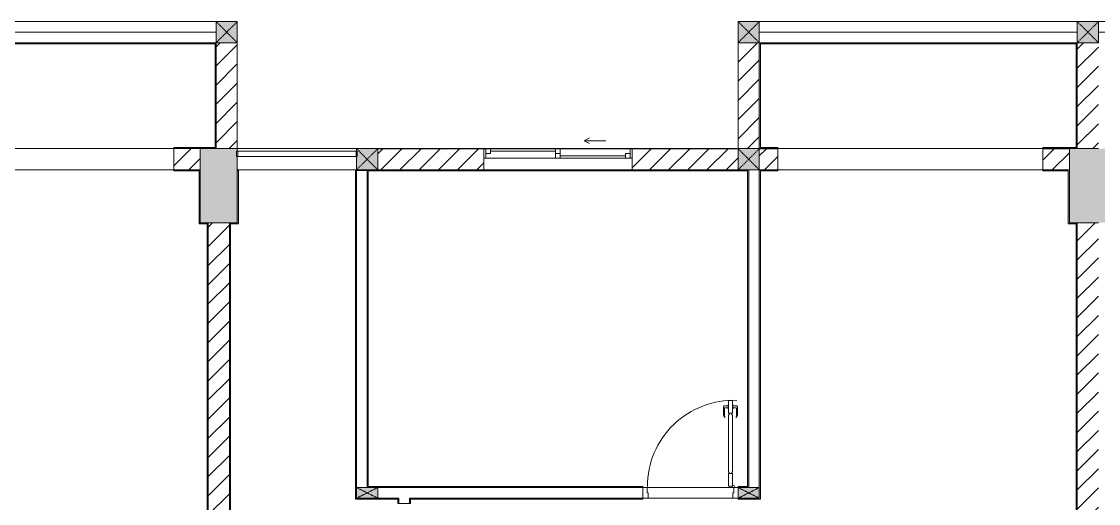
# Model space of a CAD drawing. Header units: millimetres. Extents: x 31499 to 223976, y 3719 to 80291.
# Drawn here: x 155714 to 165874, y 41187 to 45737 of the extents above; entities that cross this region are included whole.
import ezdxf

# ---------------------------------------------------------------- set-up
doc = ezdxf.new("R2010")
doc.units = ezdxf.units.MM
doc.linetypes.add('IMPORT-Dash _2_', pattern=[6, 3, -3])
for name, color, linetype, lineweight in [('A-DETL-GENF-7', 170, 'Continuous', 9), ('A-DOOR-2', 170, 'Continuous', 9), ('A-FLOR-1', 170, 'Continuous', 9), ('A-FLOR-HRAL-6', 170, 'Continuous', 9), ('A-GLAZ-5', 170, 'Continuous', 9), ('A-WALL-1', 170, 'Continuous', 9), ('A-WALL-PATT-3', 170, 'Continuous', 9), ('A_1404_dwg-1', 170, 'Continuous', 9), ('I-WALL', 170, 'Continuous', 9), ('I-WALL-1', 170, 'Continuous', 9), ('S-COLS-1', 170, 'Continuous', 9), ('S-COLS-12', 170, 'IMPORT-Dash _2_', 9), ('S-COLS-2', 170, 'Continuous', 9), ('S-COLS-4', 170, 'Continuous', 9), ('S-COLS-HDLN-1', 170, 'IMPORT-Dash _2_', 9)]:
    doc.layers.add(name, color=color, linetype=linetype, lineweight=lineweight)
pattern_1 = [(45, (0, 0), (-90.50967, 90.50967), [])]

# ---------------------------------------------------------------- blocks, each defined once
blk = doc.blocks.new('A_1404_dwg_NCV_TKTC_KET CAU_rvt-1-TKTC_MB HOÀN THIỆN SÀN TẦNG 3-4-4819833-KeyPlan-CH2A_Tầng 3 - Tầng 8')
at = {"layer": 'S-COLS-1'}
for points in [[(60853, 43837), (61128, 43837), (61123, 44537), (60778, 44536), (60778, 43837)], [(69053, 43837), (69328, 43837), (69328, 44537), (68978, 44536), (68978, 43837)]]:
    blk.add_hatch(color=256, dxfattribs=at).paths.add_polyline_path(points)
at = {"layer": 'A-FLOR-1'}
blk.add_line((65853, 44537), (62453, 44537), dxfattribs=at)
at = {"layer": 'S-COLS-2'}
for p, q in [((60778, 44537), (60778, 44337)), ((61128, 44537), (60928, 44537)), ((68978, 44537), (68978, 44337)), ((69253, 44537), (69053, 44537)), ((60853, 43837), (61053, 43837)), ((69053, 43837), (69253, 43837))]:
    blk.add_line(p, q, dxfattribs=at)
blk = doc.blocks.new('A_1404_dwg_DOOR_CW_01 CANH MO-PANEL KINH - DIW_01-900x2200-CỬA GỖ VÂN LAMINATE-V61-TKTC_MB HOÀN THIỆN SÀN TẦNG 3-4-4819852-KeyPlan-CH2A_Tầng 3 - Tầng 8')
at = {"layer": 'A-DETL-GENF-7'}
for p, q in [((103259, 27050), (103259, 26970)), ((103267, 27076), (103274, 27071)), ((103267, 26987), (103267, 27050)), ((103381, 27076), (103374, 27071)), ((103381, 26987), (103381, 27050)), ((103389, 27050), (103389, 26970)), ((103302, 26966), (103263, 26966)), ((103302, 26983), (103271, 26983)), ((103346, 26983), (103377, 26983)), ((103346, 26966), (103385, 26966))]:
    blk.add_line(p, q, dxfattribs=at)
at = {"layer": 'A-DETL-GENF-7', "flags": 128}
for points in [[(103344, 27605), (103304, 27605), (103304, 27725), (103344, 27725)], [(103338, 27591), (103344, 27591), (103344, 27049), (103338, 27049), (103338, 27035), (103310, 27035), (103310, 27049), (103304, 27049), (103304, 27591), (103310, 27591), (103310, 27605), (103338, 27605)], [(103304, 26915), (103344, 26915), (103344, 27035), (103304, 27035)], [(103302, 26995), (103304, 26995), (103304, 26955), (103302, 26955)], [(103346, 26995), (103344, 26995), (103344, 26955), (103346, 26955)]]:
    blk.add_lwpolyline(points, close=True, dxfattribs=at)
at = {"layer": 'A-DETL-GENF-7'}
blk.add_circle((103294, 27727), 10, dxfattribs=at)
for centre, radius, start, end in [((103294, 27727), 814, 268, 0), ((103304, 27050), 45, 145, 180), ((103304, 27050), 37, 145, 180), ((103344, 27050), 37, 0, 35), ((103344, 27050), 45, 0, 35), ((103263, 26970), 4, 180, 270), ((103271, 26987), 4, 180, 270), ((103377, 26987), 4, 270, 0), ((103385, 26970), 4, 270, 0)]:
    blk.add_arc(centre, radius, start, end, dxfattribs=at)
at = {"layer": 'A-DOOR-2'}
blk.add_line((103294, 27737), (103319, 27737), dxfattribs=at)
at = {"layer": 'A-DOOR-2', "flags": 128}
blk.add_lwpolyline([(103253, 27837), (103301, 27837), (103301, 27787), (103291, 27787), (103291, 27737), (103253, 27737)], dxfattribs=at)
blk.add_lwpolyline([(104151, 27837), (104151, 27737), (104111, 27737), (104111, 27787), (104101, 27787), (104101, 27837)], close=True, dxfattribs=at)
blk = doc.blocks.new('A_1404_dwg_Railing - 50 x 10mm-901205-TKTC_MB HOÀN THIỆN SÀN TẦNG 3-4-4819863-KeyPlan-CH2A_Tầng 3 - Tầng 8')
at = {"layer": 'A-FLOR-HRAL-6', "flags": 128}
blk.add_lwpolyline([(107983, 24612), (107983, 24562), (107973, 24562), (107973, 24612)], close=True, dxfattribs=at)
blk = doc.blocks.new('A_1404_dwg_Railing - 50 x 10mm-901205-TKTC_MB HOÀN THIỆN SÀN TẦNG 3-4-V110-KeyPlan-CH2A_Tầng 3 - Tầng 8')
at = {"layer": 'A-FLOR-HRAL-6'}
blk.add_line((54058, 44512), (54058, 44462), dxfattribs=at)
at = {"layer": 'A-FLOR-HRAL-6', "flags": 128}
blk.add_lwpolyline([(54048, 44462), (54048, 44512), (54057, 44512)], dxfattribs=at)
blk = doc.blocks.new('A_1404_dwg_Railing - Railing-998577-TKTC_MB HOÀN THIỆN SÀN TẦNG 3-4-4819928-KeyPlan-CH2A_Tầng 3 - Tầng 8')
at = {"layer": 'A-FLOR-HRAL-6'}
for p, q in [((62248, 44512), (61133, 44512)), ((61133, 44462), (62248, 44462))]:
    blk.add_line(p, q, dxfattribs=at)
at = {"rotation": 180}
blk.add_blockref('A_1404_dwg_Railing - 50 x 10mm-901205-TKTC_MB HOÀN THIỆN SÀN TẦNG 3-4-4819863-KeyPlan-CH2A_Tầng 3 - Tầng 8', (169105, 69074), dxfattribs=at)
blk.add_blockref('A_1404_dwg_Railing - 50 x 10mm-901205-TKTC_MB HOÀN THIỆN SÀN TẦNG 3-4-V110-KeyPlan-CH2A_Tầng 3 - Tầng 8', (8200, 0))
blk = doc.blocks.new('A_1404_dwg_G1_SOF - BO TRU - 100x200-746114-TKTC_MB HOÀN THIỆN SÀN TẦNG 3-4-4819846-KeyPlan-CH2A_Tầng 3 - Tầng 8')
at = {"layer": 'S-COLS-1'}
blk.add_hatch(color=256, dxfattribs=at).paths.add_polyline_path([(49953, 40037), (49953, 40237), (49853, 40237), (49853, 40037)])
at = {"layer": 'S-COLS-1', "flags": 128}
blk.add_lwpolyline([(49853, 40037), (49853, 40237), (49953, 40237), (49953, 40037)], close=True, dxfattribs=at)
at = {"layer": 'S-COLS-HDLN-1'}
for p, q in [((49953, 40037), (49853, 40237)), ((49853, 40037), (49953, 40237))]:
    blk.add_line(p, q, dxfattribs=at)
blk = doc.blocks.new('A_1404_dwg_NCV_TKTC_TANG 3 - 4_rvt-1-TKTC_MB HOÀN THIỆN SÀN TẦNG 3-4-4819943-KeyPlan-CH2A_Tầng 3 - Tầng 8')
at = {"layer": 'A-WALL-PATT-3'}
for points in [[(60928, 44547), (60928, 45537), (60918, 45537), (60918, 44547)], [(66063, 44537), (66063, 45537), (66053, 45537), (66053, 44537)], [(69053, 44547), (69053, 45537), (69043, 45537), (69043, 44547)], [(60772, 43827), (60778, 43827), (60778, 44327), (60768, 44327), (60768, 43827)], [(61138, 43827), (61138, 44327), (61128, 44327), (61128, 43827)], [(62243, 41227), (62253, 41227), (62253, 44327), (62243, 44327), (62243, 41237)], [(62353, 41337), (62363, 41337), (62363, 44337), (62353, 44337), (62353, 41347)], [(65943, 41337), (65953, 41337), (65953, 44327), (65943, 44327), (65943, 41347)], [(66063, 41237), (66063, 44337), (66053, 44337), (66053, 41237)], [(68978, 43827), (68978, 44327), (68968, 44327), (68968, 43827)], [(60778, 43827), (60853, 43827), (60853, 43837), (60778, 43837)], [(60843, 40537), (60853, 40537), (60853, 43827), (60843, 43827), (60843, 40547)], [(61063, 40536), (61063, 43837), (61053, 43837), (61053, 40536)], [(61063, 43827), (61128, 43827), (61123, 43837), (61063, 43837)], [(69053, 43827), (69053, 43837), (68978, 43837), (68978, 43827), (69043, 43827)], [(69043, 40537), (69053, 40537), (69053, 43827), (69043, 43827), (69043, 40547)], [(62453, 41227), (62643, 41227), (62643, 41237), (62253, 41237), (62253, 41227)]]:
    blk.add_hatch(color=256, dxfattribs=at).paths.add_polyline_path(points)
h = blk.add_hatch(color=256, dxfattribs=at)
h.paths.add_polyline_path([(58028, 44537), (58028, 44547), (57863, 44547), (57863, 44537)])
h.paths.add_polyline_path([(60928, 44537), (60928, 44547), (60528, 44547), (60528, 44537), (60778, 44537)])
h = blk.add_hatch(color=256, dxfattribs=at)
h.paths.add_polyline_path([(68978, 44537), (69053, 44537), (69053, 44547), (68728, 44547), (68728, 44537)])
h.paths.add_polyline_path([(66063, 44537), (66228, 44537), (66228, 44547), (66063, 44547)])
h = blk.add_hatch(color=256, dxfattribs=at)
h.paths.add_polyline_path([(57863, 44327), (58028, 44327), (58028, 44337), (57863, 44337)])
h.paths.add_polyline_path([(60528, 44327), (60778, 44327), (60778, 44337), (60528, 44337)])
h = blk.add_hatch(color=256, dxfattribs=at)
h.paths.add_polyline_path([(63453, 44327), (63453, 44337), (62363, 44337), (62363, 44327), (62861, 44327)])
h.paths.add_polyline_path([(64853, 44327), (65953, 44327), (65953, 44337), (64853, 44337)])
h = blk.add_hatch(color=256, dxfattribs=at)
h.paths.add_polyline_path([(66228, 44327), (66228, 44337), (66063, 44337), (66063, 44327)])
h.paths.add_polyline_path([(68978, 44327), (68978, 44337), (68728, 44337), (68728, 44327), (68968, 44327)])
h = blk.add_hatch(color=256, dxfattribs=at)
h.paths.add_polyline_path([(64153, 41337), (64954, 41337), (64954, 41347), (62363, 41347), (62363, 41337), (64053, 41337)])
h.paths.add_polyline_path([(65943, 41337), (65943, 41347), (65854, 41347), (65854, 41337)])
h = blk.add_hatch(color=256, dxfattribs=at)
h.paths.add_polyline_path([(62643, 40237), (62653, 40237), (62653, 40287), (62643, 40287), (62643, 40247)])
h.paths.add_polyline_path([(62643, 41187), (62653, 41187), (62653, 41237), (62643, 41237), (62643, 41227)])
h = blk.add_hatch(color=256, dxfattribs=at)
h.paths.add_polyline_path([(62763, 41227), (64954, 41227), (64954, 41237), (62753, 41237), (62753, 41227)])
h.paths.add_polyline_path([(66063, 41227), (66063, 41237), (65854, 41237), (65854, 41227), (66053, 41227)])
h = blk.add_hatch(color=256, dxfattribs=at)
h.paths.add_polyline_path([(62763, 40247), (62763, 40287), (62753, 40287), (62753, 40247)])
h.paths.add_polyline_path([(62763, 41187), (62763, 41227), (62753, 41227), (62753, 41187)])
at = {"layer": 'A-FLOR-1'}
for p, q in [((61128, 44337), (61128, 44327)), ((62253, 44332), (62253, 44337))]:
    blk.add_line(p, q, dxfattribs=at)
at = {"layer": 'A-FLOR-1', "flags": 128}
for points in [[(60528, 44337), (60528, 44537), (58028, 44537), (58028, 44337), (60528, 44337), (58028, 44337)], [(68728, 44337), (68728, 44537), (66228, 44537), (66228, 44337), (68728, 44337), (66228, 44337)]]:
    blk.add_lwpolyline(points, dxfattribs=at)
for points in [[(64994, 41337), (65814, 41337)], [(65804, 41237), (65004, 41237)]]:
    blk.add_lwpolyline(points, close=True, dxfattribs=at)
at = {"layer": 'A-WALL-1'}
for p, q in [((66053, 44337), (65953, 44337)), ((65953, 44337), (65953, 41337)), ((66053, 41337), (66053, 44337)), ((64954, 41337), (62453, 41337)), ((64954, 41237), (64954, 41337)), ((64994, 41337), (65814, 41337)), ((62453, 41237), (62653, 41237)), ((62653, 41237), (62653, 41187)), ((62653, 41187), (62753, 41187)), ((62753, 41227), (62753, 41237)), ((62753, 41237), (64954, 41237)), ((62753, 41187), (62753, 41227)), ((65804, 41237), (65004, 41237))]:
    blk.add_line(p, q, dxfattribs=at)
at = {"layer": 'A-WALL-1', "flags": 128}
for points in [[(61128, 44512), (61128, 44537), (62252, 44537), (62252, 44512)], [(62252, 44462), (62252, 44337), (61128, 44337), (61128, 44462)], [(62353, 41337), (62353, 44332), (62253, 44332), (62253, 41337)]]:
    blk.add_lwpolyline(points, dxfattribs=at)
at = {"layer": 'I-WALL'}
for p, q in [((57863, 45537), (60918, 45537)), ((60918, 45527), (57863, 45527)), ((66063, 45537), (69043, 45537)), ((69043, 45527), (66063, 45527)), ((63453, 44337), (64853, 44337)), ((64853, 44327), (63453, 44327)), ((62453, 41337), (64954, 41337)), ((62653, 41187), (62653, 41237)), ((64954, 41237), (62753, 41237)), ((62753, 41227), (62753, 41187))]:
    blk.add_line(p, q, dxfattribs=at)
at = {"layer": 'I-WALL-1'}
for p, q in [((62353, 44337), (62353, 41337)), ((65953, 44337), (65853, 44337)), ((62753, 41237), (62753, 41227))]:
    blk.add_line(p, q, dxfattribs=at)
at = {"layer": 'I-WALL-1', "flags": 128}
for points in [[(60918, 45537), (60918, 44547), (60528, 44547), (60528, 44537), (60928, 44537), (60928, 44547), (60928, 45537)], [(66063, 44547), (66063, 45537), (66053, 45537), (66053, 44537), (66063, 44537), (66228, 44537), (66228, 44547)], [(69043, 45537), (69043, 44547), (68728, 44547), (68728, 44537), (69053, 44537), (69053, 44547), (69053, 45537)]]:
    blk.add_lwpolyline(points, close=True, dxfattribs=at)
for points in [[(60853, 40537), (60853, 43827), (60853, 43837), (60778, 43837), (60778, 44327), (60778, 44337), (60528, 44337), (60528, 44327), (60768, 44327), (60768, 43827), (60778, 43827), (60843, 43827), (60843, 40547)], [(61128, 43827), (61138, 43827), (61138, 44327), (61128, 44327), (61128, 43837), (61063, 43837), (61053, 43837), (61053, 40536), (61063, 40536), (61128, 40536), (61128, 40247), (61128, 40237)], [(62253, 41337), (62253, 44327), (62243, 44327), (62243, 41227), (62253, 41227), (62643, 41227), (62643, 41187), (62653, 41187)], [(62453, 44337), (62363, 44337), (62353, 44337)], [(64954, 41337), (64954, 41347), (62363, 41347), (62363, 44327), (63453, 44327), (63453, 44337), (62453, 44337)], [(65853, 44337), (64853, 44337), (64853, 44327), (65943, 44327), (65943, 41347), (65854, 41347), (65854, 41337)], [(65854, 41237), (65854, 41227), (66063, 41227), (66063, 41237), (66063, 44327), (66228, 44327), (66228, 44337), (66063, 44337), (66053, 44337), (66053, 41337)], [(65953, 41337), (65953, 44327), (65953, 44337)], [(69053, 40537), (69053, 43827), (69053, 43837), (68978, 43837), (68978, 44327), (68978, 44337), (68728, 44337), (68728, 44327), (68968, 44327), (68968, 43827), (68978, 43827), (69043, 43827), (69043, 40547)], [(61255, 40237), (61255, 40247), (61138, 40247), (61138, 40536), (61138, 40546), (61063, 40546), (61063, 43827), (61128, 43827)], [(62653, 41237), (62643, 41237), (62453, 41237)], [(62753, 41187), (62763, 41187), (62763, 41227), (64954, 41227), (64954, 41237)]]:
    blk.add_lwpolyline(points, dxfattribs=at)
blk.add_blockref('A_1404_dwg_Railing - Railing-998577-TKTC_MB HOÀN THIỆN SÀN TẦNG 3-4-4819928-KeyPlan-CH2A_Tầng 3 - Tầng 8', (0, 0))
for name, p, rotation in [('A_1404_dwg_DOOR_CW_01 CANH MO-PANEL KINH - DIW_01-900x2200-CỬA GỖ VÂN LAMINATE-V61-TKTC_MB HOÀN THIỆN SÀN TẦNG 3-4-4819852-KeyPlan-CH2A_Tầng 3 - Tầng 8', (169105, 69074), 180), ('A_1404_dwg_G1_SOF - BO TRU - 100x200-746114-TKTC_MB HOÀN THIỆN SÀN TẦNG 3-4-4819846-KeyPlan-CH2A_Tầng 3 - Tầng 8', (22216, 91190), 270), ('A_1404_dwg_G1_SOF - BO TRU - 100x200-746114-TKTC_MB HOÀN THIỆN SÀN TẦNG 3-4-4819846-KeyPlan-CH2A_Tầng 3 - Tầng 8', (25816, 91190), 270)]:
    blk.add_blockref(name, p, dxfattribs=dict(rotation=rotation))
blk = doc.blocks.new('A_1404_dwg_1_FAMILY RVT - W01-WxH 1400x1400xmm-V5-TKTC_MB HOÀN THIỆN SÀN TẦNG 3-4-4819954-KeyPlan-CH2A_Tầng 3 - Tầng 8')
at = {"layer": 'A-GLAZ-5'}
for p, q in [((64401, 44612), (64604, 44612)), ((63453, 44536), (63453, 44337)), ((63472, 44536), (63472, 44447)), ((63516, 44514), (64130, 44514)), ((64130, 44536), (64175, 44536)), ((64834, 44536), (64834, 44447)), ((64175, 44492), (64130, 44492)), ((64175, 44469), (64789, 44469))]:
    blk.add_line(p, q, dxfattribs=at)
at = {"layer": 'A-GLAZ-5', "flags": 128}
for points in [[(64452, 44638), (64401, 44612), (64452, 44587)], [(64853, 44337), (64853, 44536), (63453, 44536), (63516, 44536)], [(64130, 44447), (64130, 44536), (63516, 44536), (63516, 44492), (63472, 44492)], [(64175, 44447), (64175, 44536), (64834, 44536), (64853, 44536)], [(63453, 44447), (63472, 44447), (64130, 44447), (64175, 44447), (64789, 44447), (64853, 44447)], [(64834, 44492), (64789, 44492), (64789, 44447)]]:
    blk.add_lwpolyline(points, dxfattribs=at)
blk = doc.blocks.new('A_1404_dwg_G1_SOF - BO TRU - 200x200-3054293-TKTC_MB HOÀN THIỆN SÀN TẦNG 3-4-4819986-KeyPlan-CH2A_Tầng 3 - Tầng 8')
at = {"layer": 'S-COLS-12'}
blk.add_hatch(color=256, dxfattribs=at).paths.add_polyline_path([(42403, 17237), (42403, 17437), (42203, 17437), (42203, 17237)])
at = {"layer": 'S-COLS-4', "flags": 128}
blk.add_lwpolyline([(42403, 17437), (42203, 17437), (42203, 17237), (42403, 17237)], close=True, dxfattribs=at)
at = {"layer": 'S-COLS-HDLN-1'}
for p, q in [((42403, 17437), (42203, 17237)), ((42203, 17437), (42403, 17237))]:
    blk.add_line(p, q, dxfattribs=at)
blk = doc.blocks.new('A_1404_dwg_G1_SOF - BO TRU - 200x200-V36-TKTC_MB HOÀN THIỆN SÀN TẦNG 3-4-4820015-KeyPlan-CH2A_Tầng 3 - Tầng 8')
at = {"layer": 'S-COLS-12'}
blk.add_hatch(color=256, dxfattribs=at).paths.add_polyline_path([(84963, 44337), (85053, 44337), (85053, 44537), (84853, 44537), (84858, 44512), (84858, 44337), (84953, 44337)])
at = {"layer": 'S-COLS-4', "flags": 128}
for points in [[(85053, 44337), (85053, 44537), (84853, 44537), (84853, 44512)], [(84853, 44462), (84853, 44337), (84953, 44337)]]:
    blk.add_lwpolyline(points, dxfattribs=at)
at = {"layer": 'S-COLS-HDLN-1'}
for p, q in [((85053, 44537), (84853, 44337)), ((84853, 44537), (85053, 44337))]:
    blk.add_line(p, q, dxfattribs=at)
blk = doc.blocks.new('A_1404_dwg_G1_SOF - BO TRU - 200x200-V12-TKTC_MB HOÀN THIỆN SÀN TẦNG 3-4-4819991-KeyPlan-CH2A_Tầng 3 - Tầng 8')
at = {"layer": 'S-COLS-12'}
blk.add_hatch(color=256, dxfattribs=at).paths.add_polyline_path([(42053, 20337), (42053, 20537), (41853, 20537), (41853, 20337)])
at = {"layer": 'S-COLS-4', "flags": 128}
blk.add_lwpolyline([(42053, 20337), (42053, 20537), (41853, 20537), (41853, 20337)], dxfattribs=at)
at = {"layer": 'S-COLS-HDLN-1'}
for p, q in [((42053, 20537), (41853, 20337)), ((41853, 20537), (42053, 20337))]:
    blk.add_line(p, q, dxfattribs=at)
blk = doc.blocks.new('A_1404_dwg-4819832-KeyPlan-CH2A_Tầng 3 - Tầng 8')
at = {"layer": 'A-WALL-PATT-3'}
h = blk.add_hatch(dxfattribs=at)
h.set_pattern_fill('FP_31', color=256, style=0, pattern_type=2)
h.set_pattern_definition(pattern_1)
h.paths.add_polyline_path([(61128, 44537), (61128, 45537), (60928, 45537), (60928, 44537)])
h = blk.add_hatch(dxfattribs=at)
h.set_pattern_fill('FP_31', color=256, style=0, pattern_type=2)
h.set_pattern_definition(pattern_1)
h.paths.add_polyline_path([(66053, 44537), (66053, 45537), (65853, 45537), (65853, 44537)])
h = blk.add_hatch(dxfattribs=at)
h.set_pattern_fill('FP_31', color=256, style=0, pattern_type=2)
h.set_pattern_definition(pattern_1)
h.paths.add_polyline_path([(69253, 44537), (69253, 45537), (69053, 45537), (69053, 44537)])
h = blk.add_hatch(dxfattribs=at)
h.set_pattern_fill('FP_31', color=256, style=0, pattern_type=2)
h.set_pattern_definition(pattern_1)
h.paths.add_polyline_path([(60528, 44337), (60778, 44337), (60778, 44537), (60528, 44536)])
h.paths.add_polyline_path([(57853, 44337), (58028, 44337), (58028, 44537), (57853, 44536)])
h = blk.add_hatch(dxfattribs=at)
h.set_pattern_fill('FP_31', color=256, style=0, pattern_type=2)
h.set_pattern_definition(pattern_1)
h.paths.add_polyline_path([(62453, 44337), (63453, 44337), (63453, 44536), (62453, 44536), (62453, 44462)])
h.paths.add_polyline_path([(65853, 44337), (65853, 44536), (64853, 44536), (64853, 44337)])
h = blk.add_hatch(dxfattribs=at)
h.set_pattern_fill('FP_31', color=256, style=0, pattern_type=2)
h.set_pattern_definition(pattern_1)
h.paths.add_polyline_path([(68728, 44337), (68978, 44337), (68978, 44536), (68728, 44536)])
h.paths.add_polyline_path([(66053, 44337), (66228, 44337), (66228, 44536), (66053, 44536)])
h = blk.add_hatch(dxfattribs=at)
h.set_pattern_fill('FP_31', color=256, style=0, pattern_type=2)
h.set_pattern_definition(pattern_1)
h.paths.add_polyline_path([(61053, 40537), (61053, 43837), (60853, 43837), (60853, 40537)])
h = blk.add_hatch(dxfattribs=at)
h.set_pattern_fill('FP_31', color=256, style=0, pattern_type=2)
h.set_pattern_definition(pattern_1)
h.paths.add_polyline_path([(69253, 40537), (69253, 43837), (69053, 43837), (69053, 40537)])
at = {"layer": 'A-WALL-1'}
for p, q in [((57853, 45737), (60928, 45737)), ((61128, 45737), (60928, 45737)), ((66053, 45737), (65853, 45737)), ((66053, 45737), (69053, 45737)), ((69253, 45737), (69053, 45737)), ((69253, 45737), (72253, 45737)), ((60928, 45637), (57853, 45637)), ((69053, 45637), (66053, 45637)), ((72253, 45637), (69253, 45637)), ((65853, 45537), (65853, 44537)), ((60778, 44337), (60778, 44537)), ((63453, 44536), (62453, 44536)), ((65853, 44536), (64853, 44536)), ((66228, 44536), (66053, 44536)), ((68978, 44536), (68728, 44536)), ((68978, 44337), (68978, 44536)), ((69053, 44537), (69253, 44537)), ((62253, 44336), (62353, 44336)), ((61053, 43837), (60853, 43837)), ((69253, 43837), (69053, 43837))]:
    blk.add_line(p, q, dxfattribs=at)
at = {"layer": 'A-WALL-1', "flags": 128}
blk.add_lwpolyline([(60928, 44537), (61128, 44537), (61128, 45537)], dxfattribs=at)
for name, p in [('A_1404_dwg_NCV_TKTC_KET CAU_rvt-1-TKTC_MB HOÀN THIỆN SÀN TẦNG 3-4-4819833-KeyPlan-CH2A_Tầng 3 - Tầng 8', (0, 0)), ('A_1404_dwg_NCV_TKTC_TANG 3 - 4_rvt-1-TKTC_MB HOÀN THIỆN SÀN TẦNG 3-4-4819943-KeyPlan-CH2A_Tầng 3 - Tầng 8', (0, 0)), ('A_1404_dwg_G1_SOF - BO TRU - 200x200-3054293-TKTC_MB HOÀN THIỆN SÀN TẦNG 3-4-4819986-KeyPlan-CH2A_Tầng 3 - Tầng 8', (18725, 28300)), ('A_1404_dwg_G1_SOF - BO TRU - 200x200-3054293-TKTC_MB HOÀN THIỆN SÀN TẦNG 3-4-4819986-KeyPlan-CH2A_Tầng 3 - Tầng 8', (23650, 28300)), ('A_1404_dwg_G1_SOF - BO TRU - 200x200-3054293-TKTC_MB HOÀN THIỆN SÀN TẦNG 3-4-4819986-KeyPlan-CH2A_Tầng 3 - Tầng 8', (26850, 28300)), ('A_1404_dwg_1_FAMILY RVT - W01-WxH 1400x1400xmm-V5-TKTC_MB HOÀN THIỆN SÀN TẦNG 3-4-4819954-KeyPlan-CH2A_Tầng 3 - Tầng 8', (0, 0)), ('A_1404_dwg_G1_SOF - BO TRU - 200x200-V36-TKTC_MB HOÀN THIỆN SÀN TẦNG 3-4-4820015-KeyPlan-CH2A_Tầng 3 - Tầng 8', (-22600, 0)), ('A_1404_dwg_G1_SOF - BO TRU - 200x200-V12-TKTC_MB HOÀN THIỆN SÀN TẦNG 3-4-4819991-KeyPlan-CH2A_Tầng 3 - Tầng 8', (24000, 24000))]:
    blk.add_blockref(name, p)

msp = doc.modelspace()

# ---------------------------------------------------------------- block references
at = {"layer": 'A_1404_dwg-1'}
msp.add_blockref('A_1404_dwg-4819832-KeyPlan-CH2A_Tầng 3 - Tầng 8', (96621.6, 0), dxfattribs=at)

doc.saveas('drawing.dxf')
